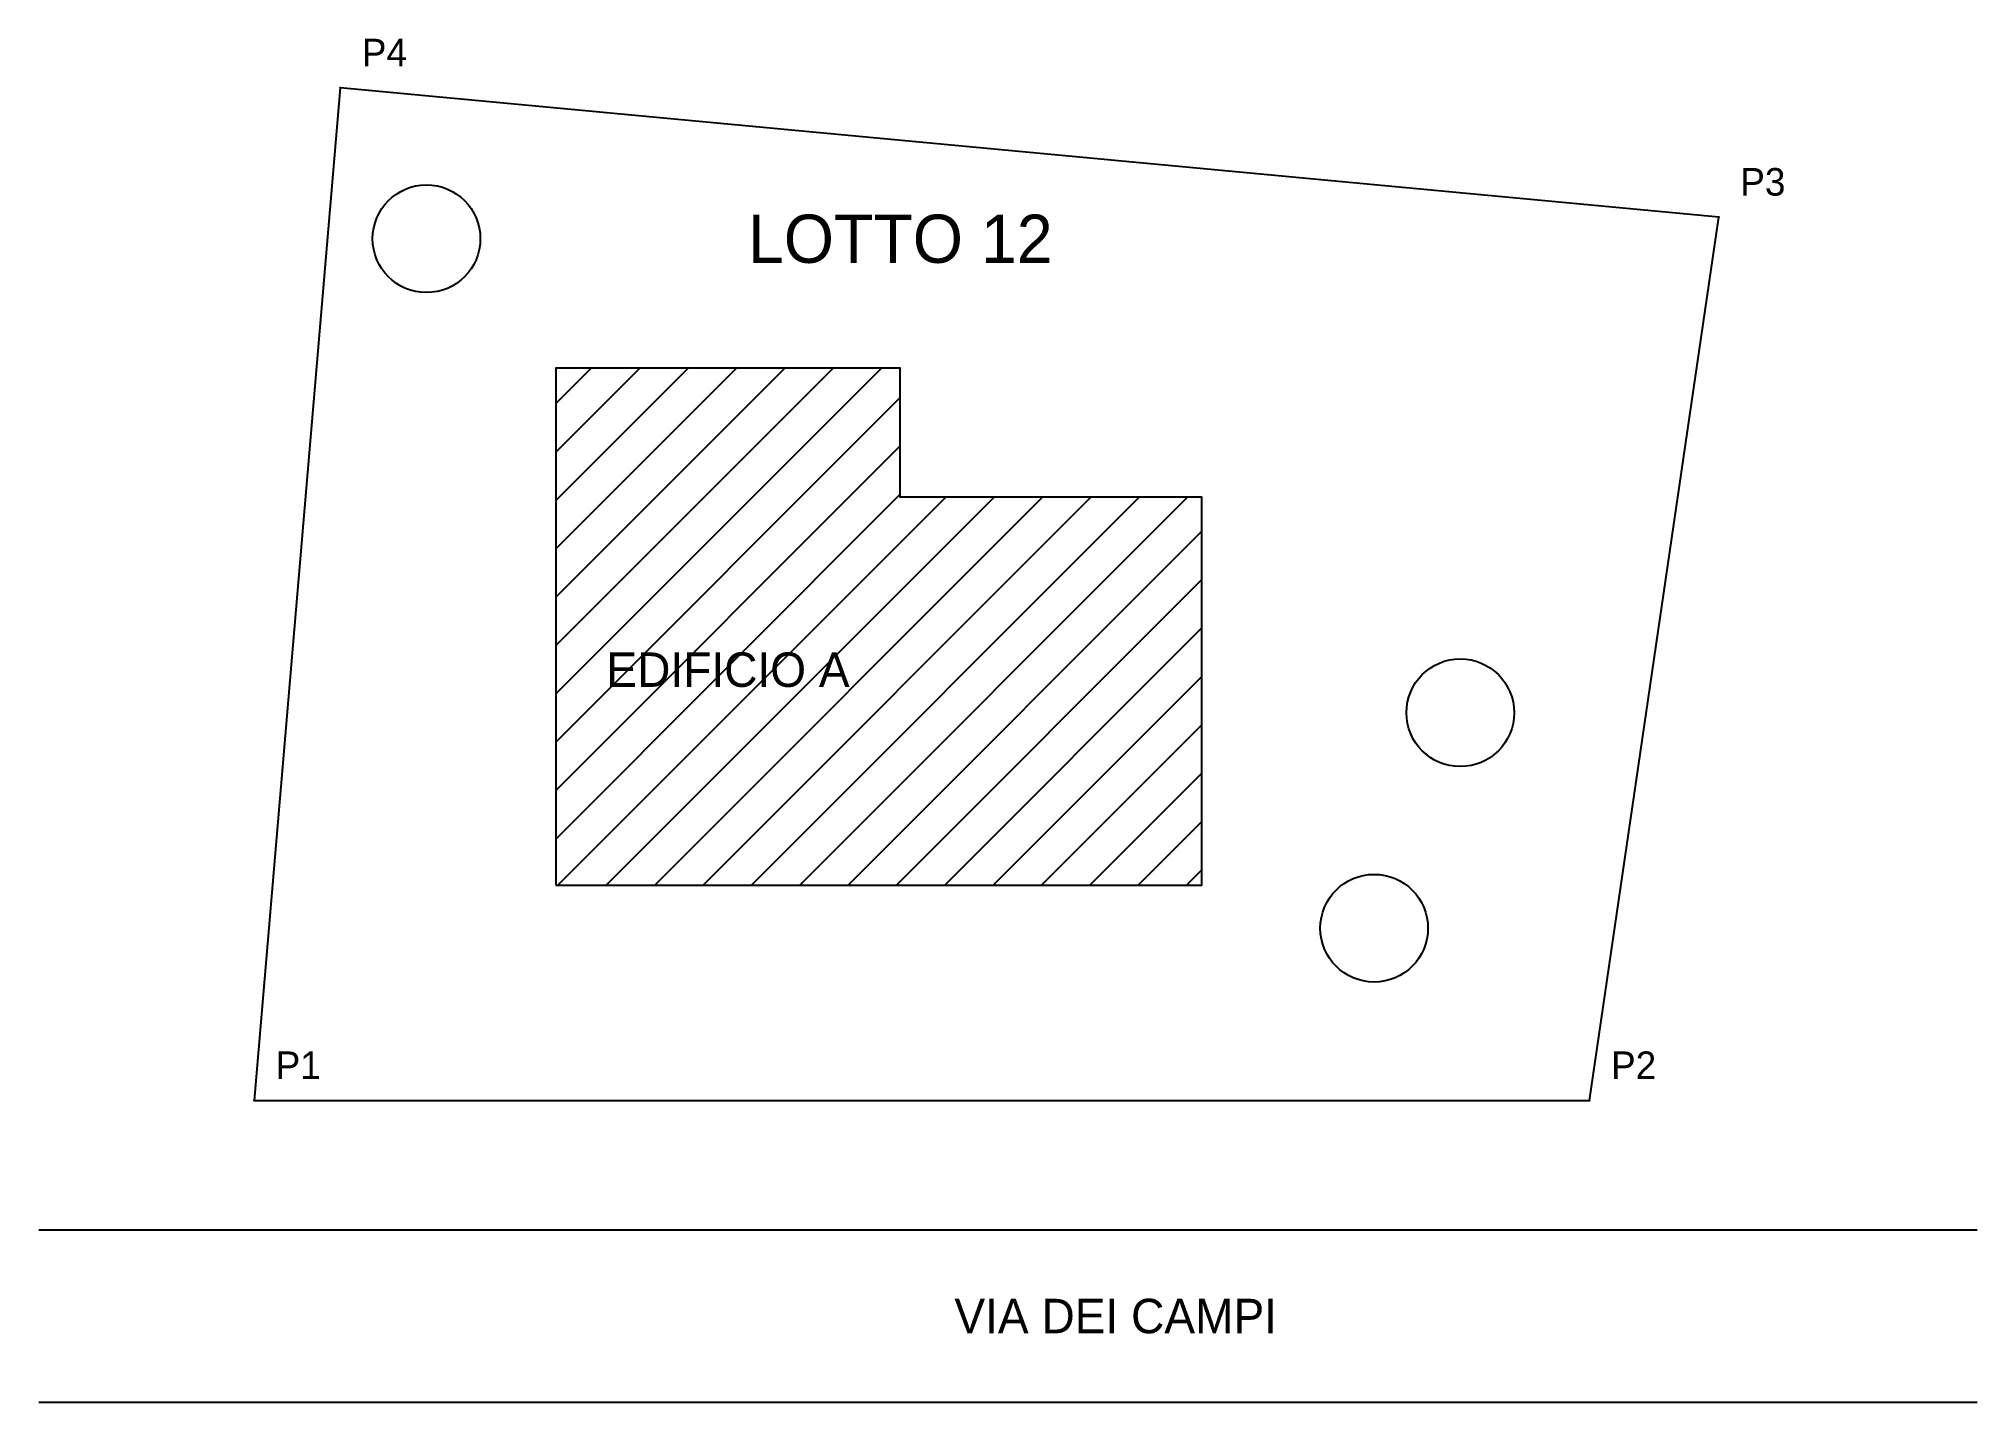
# Model space of a CAD drawing. Header units: metres. Extents: x 686410 to 686500, y 4929296 to 4929359.3.
import ezdxf
from ezdxf.enums import TextEntityAlignment as Align

# ---------------------------------------------------------------- set-up
doc = ezdxf.new("R2010")
doc.units = ezdxf.units.M
for name, color, linetype in [('EDIFICIO', 5, 'Continuous'), ('LOTTO', 1, 'Continuous'), ('STRADA', 8, 'Continuous'), ('TESTI', 7, 'Continuous'), ('VERDE', 3, 'Continuous')]:
    doc.layers.add(name, color=color, linetype=linetype)

msp = doc.modelspace()

# ---------------------------------------------------------------- hatches: boundary and pattern name
at = {"layer": 'EDIFICIO'}
h = msp.add_hatch(dxfattribs=at)
h.set_pattern_fill('ANSI31', scale=0.5)
h.paths.add_polyline_path([(686434, 4929320), (686464, 4929320), (686464, 4929338), (686450, 4929338), (686450, 4929344), (686434, 4929344)])

# ---------------------------------------------------------------- linework, layer by layer
msp.add_lwpolyline([(686434, 4929320), (686464, 4929320), (686464, 4929338), (686450, 4929338), (686450, 4929344), (686434, 4929344)], close=True, dxfattribs=at)
at = {"layer": 'LOTTO'}
msp.add_lwpolyline([(686420, 4929310), (686482, 4929310), (686488, 4929351), (686424, 4929357)], close=True, dxfattribs=at)
for p in [(686424, 4929357), (686488, 4929351), (686420, 4929310), (686482, 4929310)]:
    msp.add_point(p, dxfattribs=at)
at = {"layer": 'STRADA'}
for p, q in [((686410, 4929304), (686500, 4929304)), ((686410, 4929296), (686500, 4929296))]:
    msp.add_line(p, q, dxfattribs=at)
at = {"layer": 'VERDE'}
for centre in [(686428, 4929350), (686476, 4929328), (686472, 4929318)]:
    msp.add_circle(centre, 2.5, dxfattribs=at)

# ---------------------------------------------------------------- texts
at = {"layer": 'TESTI'}
for s, p in [('P4', (686425, 4929358)), ('P3', (686489, 4929352)), ('P1', (686421, 4929311)), ('P2', (686483, 4929311))]:
    msp.add_text(s, height=1.28, dxfattribs=at).set_placement(p)
for s, height, p in [('LOTTO 12', 2.24, (686450, 4929350)), ('EDIFICIO A', 1.6, (686442, 4929330)), ('VIA DEI CAMPI', 1.6, (686460, 4929300))]:
    msp.add_text(s, height=height, dxfattribs=at).set_placement(p, align=Align.MIDDLE_CENTER)

doc.saveas('drawing.dxf')
